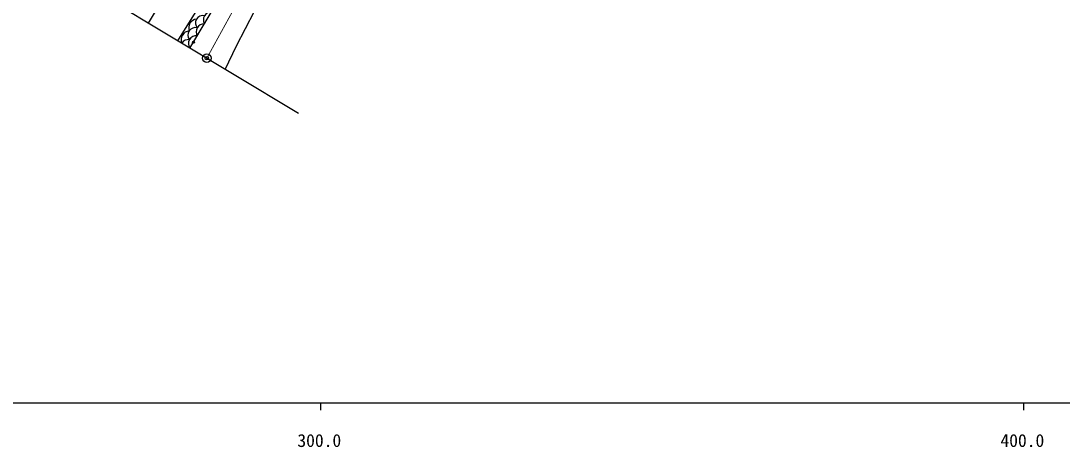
# Model space of a CAD drawing. Units: millimetres, scale not verified. Extents: x 40000 to 680000, y 20000 to 380000.
# Drawn here: x 325394 to 473507, y 198715 to 259342 of the extents above; entities that cross this region are included whole.
import ezdxf
from ezdxf.enums import TextEntityAlignment as Align

# ---------------------------------------------------------------- set-up
doc = ezdxf.new("R2010")
doc.units = ezdxf.units.MM
doc.header["$LTSCALE"] = 1000
doc.header["$PDMODE"] = 32
doc.header["$PDSIZE"] = 500
doc.linetypes.add('CHAIN', pattern=[18.5, 12, -1.5, 3.5, -1.5])
for name, color, linetype, lineweight in [('M-BGD', 7, 'Continuous', 25), ('M-BMK', 2, 'CHAIN', 13), ('M-BMK-OTRS', 5, 'Continuous', 25), ('M-BMK-SRVR', 3, 'Continuous', 25), ('M-TTL-BAND', 7, 'Continuous', 25)]:
    doc.layers.add(name, color=color, linetype=linetype, lineweight=lineweight)
doc.layers.add('M-OTRS', color=6, linetype='Continuous')
doc.styles.add('ＭＳ ゴシック', font='')
doc.styles.get('ＭＳ ゴシック').set_extended_font_data('MS Gothic')

msp = doc.modelspace()

# ---------------------------------------------------------------- hatches: boundary and pattern name
at = {"layer": 'M-BGD'}
msp.add_hatch(color=256, dxfattribs=at).paths.add_polyline_path([(349866, 256165, -0.41421), (349814, 256371, -0.41421), (350020, 256423, -1)])

# ---------------------------------------------------------------- linework, layer by layer
for points in [[(343551, 259017), (344821, 261124), (345961, 263310), (348449, 270906), (352320, 277862), (353697, 279922), (358295, 284097), (363063, 287735), (373347, 294122), (382701, 297958), (387782, 300350), (401303, 307213), (405723, 309260), (410261, 311789), (410563, 316766), (410605, 319276), (410319, 321368), (409681, 325733)], [(349452, 255468), (357107, 268338), (360310, 272770), (362465, 275520), (372521, 285015), (375587, 287114), (379471, 289597), (382405, 291071), (389013, 294084), (396577, 297649), (400834, 299597), (414597, 305665), (427787, 311441), (430431, 312673), (436057, 314220), (438101, 314731), (439293, 314902), (441312, 314986), (444069, 314854), (445969, 314583), (446582, 314388), (449082, 313312), (451520, 312047), (453228, 311079)], [(347733, 256490), (355731, 269411)], [(354477, 252445), (356064, 255805), (358614, 260734)]]:
    msp.add_lwpolyline(points, dxfattribs=at)
msp.add_circle((349943, 256294), 150, dxfattribs=at)
for centre, radius, start, end in [((350501, 258337), 1240, 95.70572, 200.18074), ((351280, 259034), 1050, 76.99986, 221.51084), ((352514, 259464), 1160, 89.74054, 208.77016), ((349464, 256645), 1270, 95.72333, 202.05043), ((350214, 257320), 1056, 74.61216, 217.5911), ((351491, 257745), 1160, 89.74054, 208.77016), ((349262, 255497), 1184, 84.43526, 145.46478), ((350300, 256127), 1074, 80.67398, 217.83672)]:
    msp.add_arc(centre, radius, start, end, dxfattribs=at)
at = {"layer": 'M-BMK'}
msp.add_lwpolyline([(351846, 254027), (356799, 263046)], dxfattribs=at)
at = {"layer": 'M-BMK-OTRS'}
msp.add_line((364884, 246185), (328223, 268237), dxfattribs=at)
at = {"layer": 'M-BMK-SRVR'}
msp.add_circle((351846, 254027), 600, dxfattribs=at)
at = {"layer": 'M-OTRS'}
msp.add_point((351846, 254027), dxfattribs=at)
at = {"layer": 'M-TTL-BAND'}
for p, q in [((40000, 205000), (579000, 205000)), ((368000, 205000), (368000, 204000)), ((468000, 205000), (468000, 204000))]:
    msp.add_line(p, q, dxfattribs=at)

# ---------------------------------------------------------------- texts
at = {"layer": 'M-TTL-BAND', "style": 'ＭＳ ゴシック'}
for s, p in [('300.0', (367844, 198195)), ('400.0', (467844, 198195))]:
    msp.add_text(s, height=1833, dxfattribs=at).set_placement(p, align=Align.BOTTOM_CENTER)

doc.saveas('drawing.dxf')
